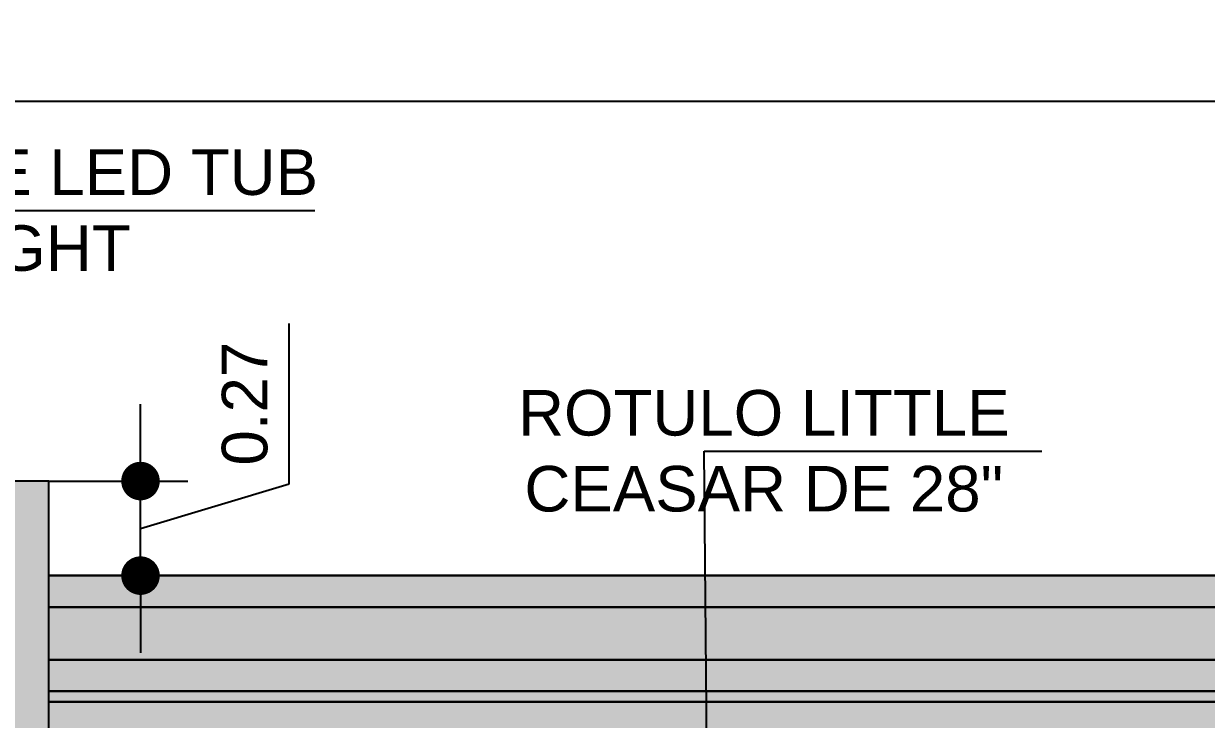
# Model space of a CAD drawing. Header units: metres. Extents: x 5916 to 6101, y 1788 to 1857.
# Drawn here: x 6023.633 to 6027.008, y 1794.252 to 1796.238 of the extents above; entities that cross this region are included whole.
import ezdxf

# ---------------------------------------------------------------- set-up
doc = ezdxf.new("R2010")
doc.units = ezdxf.units.M
doc.header["$LTSCALE"] = 0.02
for name, color, linetype in [('A-Cotas', 7, 'Continuous'), ('A-Cotas Generales', 2, 'Continuous'), ('A-Paredes Externas', 3, 'Continuous'), ('A-Puertas', 7, 'Continuous'), ('HATCH', 8, 'Continuous')]:
    doc.layers.add(name, color=color, linetype=linetype)
doc.layers.add('A-PAREDES FRONTALES', color=7, linetype='Continuous', lineweight=30)
doc.styles.add('Arial', font='arial.ttf', dxfattribs={"height": 0.15})
doc.styles.add('Cotas 50', font='arial.ttf', dxfattribs={"height": 0.09})
doc.styles.add('Cotas 75', font='arial.ttf', dxfattribs={"height": 0.13})
doc.dimstyles.new('COTAS 50', dxfattribs={"dimtxt": 0.09, "dimasz": 0.1, "dimexe": 0.09, "dimexo": 0, "dimgap": 0.05, "dimtad": 1, "dimzin": 1, "dimdsep": 46, "dimtxsty": 'Cotas 50', "dimblk": 'ARCHTICK', "dimcen": 0.1, "dimdle": 0.09, "dimclrd": 9, "dimclre": 9, "dimclrt": 256, "dimaunit": 1, "dimadec": 4, "dimazin": 0, "dimtfac": 1, "dimtmove": 0, "dimatfit": 3, "dimfxl": 0, "dimarcsym": 0})
doc.dimstyles.new('Estilo 75', dxfattribs={"dimtxt": 0.13, "dimasz": 0.11, "dimexe": 0.135, "dimexo": 0, "dimgap": 0.06, "dimtad": 1, "dimzin": 1, "dimdsep": 46, "dimtxsty": 'Cotas 75', "dimblk": 'DOT', "dimcen": 0.135, "dimdle": 0.135, "dimclrd": 9, "dimclre": 9, "dimclrt": 256, "dimadec": 0, "dimazin": 0, "dimtfac": 1, "dimtmove": 1, "dimatfit": 1, "dimfxl": 0, "dimarcsym": 0})

# ---------------------------------------------------------------- blocks, each defined once
blk = doc.blocks.new('_Dot')
at = {"color": 0, "linetype": 'ByBlock', "lineweight": -2}
blk.add_line((-0.5, 0), (-1, 0), dxfattribs=at)
at = {"color": 0, "linetype": 'ByBlock', "const_width": 0.5}
blk.add_lwpolyline([(-0.25, 0, 1), (0.25, 0, 1)], format="xyb", close=True, dxfattribs=at)
blk = doc.blocks.new('*D94')
at = {"layer": 'HATCH', "color": 9, "lineweight": -2, "transparency": 16777216}
for p, q in [((6024.3906, 1794.9244), (6024.3906, 1795.3821)), ((6023.9665, 1795.0422), (6023.9665, 1795.1522)), ((6023.7045, 1794.9322), (6024.1015, 1794.9322)), ((6023.9665, 1794.6622), (6023.9665, 1794.9322)), ((6023.9665, 1794.6622), (6023.9665, 1794.9322)), ((6023.9665, 1794.7972), (6024.3906, 1794.9244)), ((6023.7045, 1794.6622), (6024.1015, 1794.6622)), ((6023.9665, 1794.5522), (6023.9665, 1794.4422))]:
    blk.add_line(p, q, dxfattribs=at)
at = {"layer": 'HATCH', "color": 9, "lineweight": -2, "transparency": 16777216, "xscale": 0.11, "yscale": 0.11, "zscale": 0.11}
for p, rotation in [((6023.9665, 1794.9322), 270), ((6023.9665, 1794.6622), 90)]:
    blk.add_blockref('_Dot', p, dxfattribs=dict(at, rotation=rotation))
at = {"layer": 'HATCH', "transparency": 16777216, "insert": (6024.2643, 1795.1532), "char_height": 0.13, "attachment_point": 5, "rotation": 90, "style": 'Cotas 75'}
blk.add_mtext('0.27', dxfattribs=at)
blk = doc.blocks.new('*D99')
at = {"layer": 'HATCH', "color": 9, "lineweight": -2, "transparency": 16777216}
for p, q in [((6043.8926, 1796.238), (6043.8926, 1795.8816)), ((6020.9771, 1795.7361), (6020.9771, 1796.1516)), ((6021.0871, 1796.0166), (6043.7826, 1796.0166))]:
    blk.add_line(p, q, dxfattribs=at)
at = {"layer": 'HATCH', "color": 9, "lineweight": -2, "transparency": 16777216, "xscale": 0.11, "yscale": 0.11, "zscale": 0.11, "rotation": 180}
blk.add_blockref('_Dot', (6020.9771, 1796.0166), dxfattribs=at)
at = {"layer": 'HATCH', "color": 9, "lineweight": -2, "transparency": 16777216, "xscale": 0.11, "yscale": 0.11, "zscale": 0.11}
blk.add_blockref('_Dot', (6043.8926, 1796.0166), dxfattribs=at)
at = {"layer": 'HATCH', "transparency": 16777216, "insert": (6032.4348, 1796.1429), "char_height": 0.13, "attachment_point": 5, "style": 'Cotas 75'}
blk.add_mtext('22.92', dxfattribs=at)
blk = doc.blocks.new('_ArchTick')
at = {"color": 0, "linetype": 'ByBlock', "const_width": 0.15}
blk.add_lwpolyline([(-0.5, -0.5), (0.5, 0.5)], dxfattribs=at)

msp = doc.modelspace()

# ---------------------------------------------------------------- hatches: boundary and pattern name
at = {"layer": 'A-Cotas', "true_color": 0xf57a00}
h = msp.add_hatch(color=30, dxfattribs=at)
h.dxf.hatch_style = 1
h.paths.add_polyline_path([(6031.3051, 1794.3322), (6023.7045, 1794.3322), (6023.7045, 1794.3022), (6031.3051, 1794.3022)])
at = {"layer": 'A-Puertas', "true_color": 0xf57a00}
h = msp.add_hatch(color=30, dxfattribs=at)
h.dxf.hatch_style = 1
h.paths.add_polyline_path([(6023.7045, 1794.9322), (6022.8845, 1794.9322), (6021.6737, 1794.9322), (6021.6737, 1792.2922), (6023.7045, 1792.2922)])
at = {"layer": 'A-Puertas'}
h = msp.add_hatch(color=9, dxfattribs=at)
h.dxf.hatch_style = 1
h.paths.add_polyline_path([(6031.3051, 1794.6622), (6023.7045, 1794.6622), (6023.7045, 1794.5722), (6031.3051, 1794.5722)])
h = msp.add_hatch(color=8, dxfattribs=at)
h.dxf.hatch_style = 1
h.paths.add_polyline_path([(6022.0137, 1794.5722), (6020.7309, 1794.5722), (6020.7309, 1794.4222), (6022.0137, 1794.4222)])
h.paths.add_polyline_path([(6031.3051, 1794.5722), (6023.7045, 1794.5722), (6023.7045, 1794.4222), (6031.3051, 1794.4222)])
h = msp.add_hatch(color=9, dxfattribs=at)
h.dxf.hatch_style = 1
h.paths.add_polyline_path([(6031.3051, 1794.4222), (6023.7045, 1794.4222), (6023.7045, 1794.3322), (6031.3051, 1794.3322)])
h = msp.add_hatch(color=9, dxfattribs=at)
h.dxf.hatch_style = 1
h.paths.add_polyline_path([(6031.3051, 1794.3022), (6023.7045, 1794.3022), (6023.7045, 1794.2122), (6031.3051, 1794.2122)])

# ---------------------------------------------------------------- linework, layer by layer
at = {"layer": 'A-Paredes Externas', "color": 30, "true_color": 0xf57a00}
msp.add_lwpolyline([(6023.7045, 1792.2922), (6023.7045, 1794.9322), (6023.2245, 1794.9322), (6022.0137, 1794.9322), (6022.0137, 1792.2922)], dxfattribs=at)
at = {"layer": 'A-PAREDES FRONTALES'}
for points in [[(6023.7045, 1794.6622), (6031.3451, 1794.6622)], [(6023.7045, 1794.5722), (6031.3051, 1794.5722)], [(6023.7045, 1794.4222), (6031.3051, 1794.4222)], [(6023.7045, 1794.3322), (6031.3051, 1794.3322)], [(6023.7045, 1794.3022), (6031.3051, 1794.3022)]]:
    msp.add_lwpolyline(points, dxfattribs=at)

# ---------------------------------------------------------------- texts
at = {"layer": 'A-Cotas Generales', "color": 7, "linetype": 'Continuous', "char_height": 0.13, "attachment_point": 5, "style": 'Arial'}
for s, insert in [('ORANGE LED TUB\\PLIGHT', (6023.671, 1795.7047)), ('ROTULO LITTLE\\PCEASAR DE 28"', (6025.745, 1795.0178))]:
    msp.add_mtext(s, dxfattribs=dict(at, insert=insert))

# ---------------------------------------------------------------- dimensions: what is measured, and where the dimension line sits
at = {"layer": 'HATCH', "color": 2, "true_color": 0xf1eb1f}
dim = msp.add_linear_dim(base=(6043.8926, 1796.0166), p1=(6020.9771, 1795.7361), p2=(6043.8926, 1796.238), dimstyle='Estilo 75', dxfattribs=at)
dim.commit()
dim.dimension.update_dxf_attribs({"geometry": '*D99', "text_midpoint": (6032.4348, 1796.1429)})
dim = msp.add_linear_dim(base=(6023.9665, 1794.9322), p1=(6023.7045, 1794.6622), p2=(6023.7045, 1794.9322), angle=90, dimstyle='Estilo 75', dxfattribs=at)
dim.commit()
dim.dimension.update_dxf_attribs({"geometry": '*D94', "text_midpoint": (6024.2643, 1794.9844)})

# ---------------------------------------------------------------- leaders
at = {"layer": 'A-Cotas', "color": 7, "linetype": 'Continuous'}
for points in [[(6023.5089, 1794.7919), (6023.5008, 1795.7047), (6024.464, 1795.7047)], [(6025.583, 1794.105), (6025.5748, 1795.0178), (6026.5381, 1795.0178)]]:
    msp.add_leader(points, dimstyle='COTAS 50', override={"dimasz": 0.1, "dimtad": 0, "dimldrblk": 'Dot'}, dxfattribs=at)

doc.saveas('drawing.dxf')
